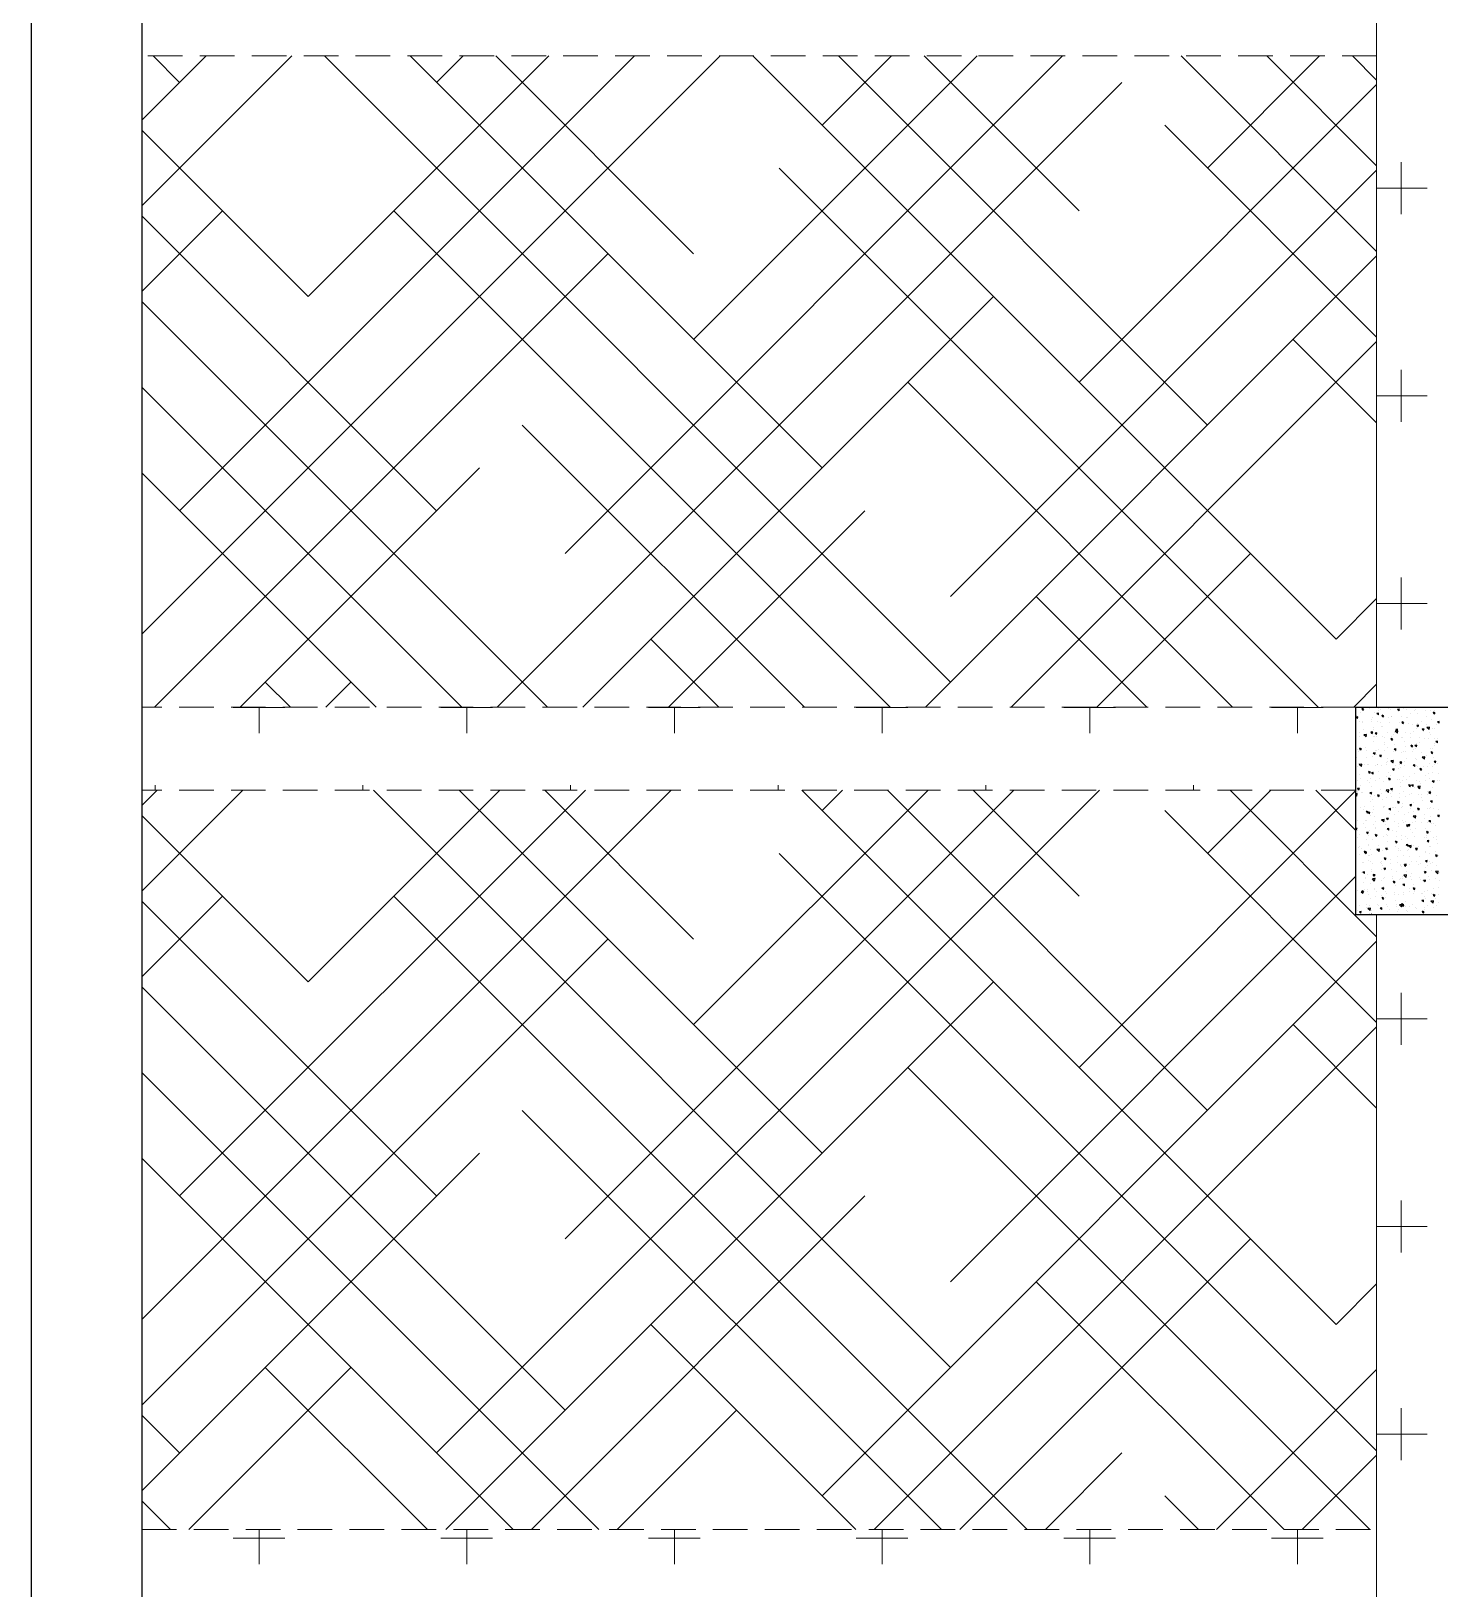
# Model space of a CAD drawing. Header units: millimetres. Extents: x 331487 to 517269, y 198509 to 399936.
# Drawn here: x 382806 to 387893, y 376660 to 382285 of the extents above; entities that cross this region are included whole.
import ezdxf

# ---------------------------------------------------------------- set-up
doc = ezdxf.new("R2010")
doc.units = ezdxf.units.MM
doc.header["$MEASUREMENT"] = 0
doc.linetypes.add('DASHED', pattern=[0.75, 0.5, -0.25])
doc.linetypes.add('DASHED2', pattern=[0.375, 0.25, -0.125])
doc.layers.add('9th_Sunk', color=251, linetype='DASHED', lineweight=5)
doc.layers.add('BEAM', color=1, linetype='Continuous', lineweight=5)
doc.layers.add('COLUMN', color=6, linetype='Continuous')

msp = doc.modelspace()

# ---------------------------------------------------------------- linework, layer by layer
at = {"layer": '9th_Sunk', "linetype": 'Continuous'}
for p, q in [((383205.7, 381963.9), (383437.4, 382195.7)), ((383205.7, 381654.6), (383746.8, 382195.7)), ((383205.7, 380107.8), (385293.6, 382195.7)), ((383342, 382100.2), (383246.5, 382195.7)), ((383342, 380553.4), (384984.2, 382195.7)), ((383806, 381326.8), (384674.9, 382195.7)), ((386126.2, 379934.7), (383865.2, 382195.7)), ((385662.2, 380708.1), (384174.6, 382195.7)), ((384270.1, 382100.2), (384365.5, 382195.7)), ((385198.1, 381481.5), (384484, 382195.7)), ((384734.1, 380398.8), (386531, 382195.7)), ((385198.1, 381172.1), (386221.7, 382195.7)), ((387518.3, 380089.4), (385412, 382195.7)), ((385662.2, 381945.5), (385912.3, 382195.7)), ((387054.3, 380862.8), (385721.4, 382195.7)), ((386590.2, 381636.2), (386030.7, 382195.7)), ((387665.1, 381489.4), (386958.8, 382195.7)), ((387054.3, 381790.9), (387459.1, 382195.7)), ((387665.1, 381798.7), (387268.2, 382195.7)), ((387665.1, 382108.1), (387577.5, 382195.7)), ((384488.7, 379844), (386744.9, 382100.2)), ((386590.2, 381017.5), (387665.1, 382092.4)), ((383806, 381326.8), (383205.7, 381927.2)), ((387665.1, 381180), (386899.6, 381945.5)), ((387454.3, 379844), (385507.5, 381790.9)), ((386126.2, 380244.1), (387665.1, 381783)), ((383205.7, 381345.2), (383496.7, 381636.2)), ((384270.1, 380553.4), (383205.7, 381617.8)), ((385907.5, 379844), (384115.4, 381636.2)), ((383251.3, 379844), (384888.8, 381481.5)), ((386035.5, 379844), (387665.1, 381473.6)), ((384670.1, 379844), (383205.7, 381308.5)), ((384798.1, 379844), (386280.9, 381326.8)), ((386344.9, 379844), (387665.1, 381164.3)), ((387665.1, 380870.7), (387363.6, 381172.1)), ((384360.7, 379844), (383205.7, 380999.1)), ((387145, 379844), (385971.5, 381017.5)), ((385598.2, 379844), (384579.4, 380862.8)), ((384051.4, 379844), (383205.7, 380689.7)), ((383560.7, 379844), (384424.7, 380708.1)), ((385107.4, 379844), (385816.8, 380553.4)), ((386654.2, 379844), (387209, 380398.8)), ((386835.6, 379844), (386435.6, 380244.1)), ((387518.3, 380089.4), (387665.1, 380236.2)), ((385288.8, 379844), (385043.5, 380089.4)), ((383742, 379844), (383651.3, 379934.7)), ((383870, 379844), (383960.7, 379934.7)), ((387582.3, 379844), (387665.1, 379926.8)), ((383205.7, 379489), (383260.7, 379544)), ((383205.7, 379179.7), (383570, 379544)), ((383205.7, 377632.9), (385116.8, 379544)), ((383342, 378078.6), (384807.4, 379544)), ((383806, 378852), (384498.1, 379544)), ((386126.2, 377459.8), (384042, 379544)), ((384270.1, 377150.5), (386663.6, 379544)), ((385662.2, 378233.2), (384351.4, 379544)), ((385198.1, 379006.6), (384660.7, 379544)), ((384734.1, 377923.9), (386354.2, 379544)), ((385198.1, 378697.3), (386044.9, 379544)), ((387518.3, 377614.5), (385588.8, 379544)), ((385662.2, 379470.7), (385735.5, 379544)), ((387054.3, 378387.9), (385898.2, 379544)), ((386590.2, 379161.3), (386207.5, 379544)), ((386590.2, 378542.6), (387590.1, 379542.5)), ((387054.3, 379316), (387282.3, 379544)), ((387665.1, 379014.5), (387135.6, 379544)), ((387590.1, 379398.9), (387445, 379544)), ((383806, 378852), (383205.7, 379452.3)), ((387665.1, 378705.1), (386899.6, 379470.7)), ((387665.1, 377158.4), (385507.5, 379316)), ((386126.2, 377769.2), (387590.1, 379233.1)), ((383205.7, 378870.3), (383496.7, 379161.3)), ((384270.1, 378078.6), (383205.7, 379142.9)), ((386402.7, 376874), (384115.4, 379161.3)), ((383205.7, 377323.5), (384888.8, 379006.6)), ((385662.2, 376995.8), (387665.1, 378998.8)), ((384734.1, 377305.2), (383205.7, 378833.6)), ((384303, 376874), (386280.9, 378852)), ((385849.8, 376874), (387665.1, 378689.4)), ((387665.1, 378395.8), (387363.6, 378697.3)), ((384855.9, 376874), (383205.7, 378524.2)), ((387640.1, 376874), (385971.5, 378542.6)), ((386093.3, 376874), (384579.4, 378387.9)), ((383205.7, 377014.2), (384424.7, 378233.2)), ((384546.5, 376874), (383205.7, 378214.9)), ((384612.3, 376874), (385816.8, 378078.6)), ((386159.1, 376874), (387209, 377923.9)), ((387330.7, 376874), (386435.6, 377769.2)), ((387518.3, 377614.5), (387665.1, 377761.3)), ((385783.9, 376874), (385043.5, 377614.5)), ((383374.9, 376874), (383960.7, 377459.8)), ((384237.1, 376874), (383651.3, 377459.8)), ((387087.2, 376874), (387665.1, 377452)), ((383342, 377150.5), (383205.7, 377286.8)), ((384921.7, 376874), (385352.8, 377305.2)), ((386468.5, 376874), (386744.9, 377150.5)), ((387396.6, 376874), (387665.1, 377142.6)), ((383309.1, 376874), (383205.7, 376977.4)), ((387021.4, 376874), (386899.6, 376995.8))]:
    msp.add_line(p, q, dxfattribs=at)
at = {"layer": 'BEAM', "ltscale": 750}
for p, q in [((387665.1, 382425.7), (387665.1, 379844)), ((387665.1, 379094), (387665.1, 376874)), ((387665.1, 376874), (387665.1, 373974))]:
    msp.add_line(p, q, dxfattribs=at)
at = {"layer": 'BEAM', "linetype": 'DASHED2', "ltscale": 500}
for p, q in [((387665.1, 382195.7), (383205.7, 382195.7)), ((387590.1, 379844), (383205.7, 379844)), ((387590.1, 379544), (383205.7, 379544)), ((383205.7, 376874), (387665.1, 376874))]:
    msp.add_line(p, q, dxfattribs=at)
at = {"layer": 'BEAM', "color": 253, "linetype": 'Continuous', "ltscale": 750}
for p, q in [((387753.6, 381624.5), (387753.6, 381812)), ((387665.1, 381718.2), (387847.3, 381718.2)), ((387753.6, 380874.5), (387753.6, 381062)), ((387665.1, 380968.2), (387847.3, 380968.2)), ((387753.6, 380124.5), (387753.6, 380312)), ((387665.1, 380218.2), (387847.3, 380218.2)), ((383534.8, 379843.2), (383722.3, 379843.2)), ((383628.6, 379749.5), (383628.6, 379844)), ((384284.8, 379843.2), (384472.3, 379843.2)), ((384378.6, 379749.5), (384378.6, 379844)), ((385034.8, 379843.2), (385222.3, 379843.2)), ((385128.6, 379749.5), (385128.6, 379844)), ((385784.8, 379843.2), (385972.3, 379843.2)), ((385878.6, 379749.5), (385878.6, 379844)), ((386534.8, 379843.2), (386722.3, 379843.2)), ((386628.6, 379749.5), (386628.6, 379844)), ((387284.8, 379843.2), (387472.3, 379843.2)), ((387378.6, 379749.5), (387378.6, 379844)), ((383253.6, 379544), (383253.6, 379562)), ((384003.6, 379544), (384003.6, 379562)), ((384753.6, 379544), (384753.6, 379562)), ((385503.6, 379544), (385503.6, 379562)), ((386253.6, 379544), (386253.6, 379562)), ((387003.6, 379544), (387003.6, 379562)), ((387753.6, 378624.5), (387753.6, 378812)), ((387665.1, 378718.2), (387847.3, 378718.2)), ((387753.6, 377874.5), (387753.6, 378062)), ((387665.1, 377968.2), (387847.3, 377968.2)), ((387753.6, 377124.5), (387753.6, 377312)), ((387665.1, 377218.2), (387847.3, 377218.2)), ((383534.8, 376843.2), (383722.3, 376843.2)), ((383628.6, 376749.5), (383628.6, 376874)), ((384284.8, 376843.2), (384472.3, 376843.2)), ((384378.6, 376749.5), (384378.6, 376874)), ((385034.8, 376843.2), (385222.3, 376843.2)), ((385128.6, 376749.5), (385128.6, 376874)), ((385784.8, 376843.2), (385972.3, 376843.2)), ((385878.6, 376749.5), (385878.6, 376874)), ((386534.8, 376843.2), (386722.3, 376843.2)), ((386628.6, 376749.5), (386628.6, 376874)), ((387284.8, 376843.2), (387472.3, 376843.2)), ((387378.6, 376749.5), (387378.6, 376874))]:
    msp.add_line(p, q, dxfattribs=at)
at = {"layer": 'COLUMN'}
for p, q in [((382805.7, 395451.5), (382805.7, 362605.5)), ((383205.7, 395051.5), (383205.7, 362995.9)), ((387590.1, 379094), (387590.1, 379844)), ((387590.1, 379844), (388040.1, 379844)), ((388040.1, 379094), (387590.1, 379094))]:
    msp.add_line(p, q, dxfattribs=at)
at = {"layer": 'COLUMN', "color": 2, "linetype": 'Continuous'}
for p, q in [((387591.7, 379812.1), (387591.7, 379812.1)), ((387606.9, 379842.1), (387606.9, 379842.1)), ((387607.8, 379825.7), (387607.8, 379825.7)), ((387615.2, 379832.2), (387612.5, 379839.2)), ((387618.6, 379837.1), (387612.5, 379839.2)), ((387615.2, 379832.2), (387618.6, 379837.1)), ((387640.1, 379840.8), (387640.1, 379840.8)), ((387643.1, 379843), (387642, 379844)), ((387643.1, 379843), (387643.3, 379844)), ((387657.3, 379825.3), (387657.3, 379825.3)), ((387671.7, 379822.7), (387665.5, 379821.5)), ((387671.2, 379816.7), (387665.5, 379821.5)), ((387671.2, 379816.7), (387671.7, 379822.7)), ((387673.3, 379832), (387673.3, 379832)), ((387673.4, 379839.6), (387673.4, 379839.6)), ((387678.4, 379836.2), (387678.4, 379836.2)), ((387687.7, 379807.8), (387685, 379814.8)), ((387691.1, 379812.8), (387685, 379814.8)), ((387687.7, 379807.8), (387691.1, 379812.8)), ((387706.7, 379838.4), (387706.7, 379838.4)), ((387714.6, 379834.9), (387714.6, 379834.9)), ((387718.4, 379811.8), (387718.4, 379811.8)), ((387740, 379837.2), (387740, 379837.2)), ((387747, 379836.6), (387740.7, 379835.4)), ((387746.4, 379830.6), (387740.7, 379835.4)), ((387746.4, 379830.6), (387746.9, 379836.6)), ((387761.5, 379839.3), (387761.5, 379839.3)), ((387773.3, 379836), (387773.3, 379836)), ((387788.5, 379820.2), (387788.5, 379820.2)), ((387800, 379831.7), (387800, 379831.7)), ((387800.5, 379843.2), (387800.2, 379844)), ((387800.5, 379843.2), (387801.1, 379844)), ((387806.6, 379834.8), (387806.6, 379834.8)), ((387812.3, 379819.4), (387812.3, 379819.4)), ((387839.9, 379833.5), (387839.9, 379833.5)), ((387845, 379811.5), (387845, 379811.5)), ((387859, 379830.7), (387859, 379830.7)), ((387873, 379818.9), (387870.3, 379825.9)), ((387876.4, 379823.8), (387870.3, 379825.9)), ((387873, 379818.9), (387876.4, 379823.8)), ((387873.2, 379832.3), (387873.2, 379832.3)), ((387876.9, 379821), (387876.9, 379821)), ((387596.5, 379808.8), (387590.2, 379807.6)), ((387596, 379802.8), (387590.2, 379807.6)), ((387596, 379802.8), (387596.5, 379808.8)), ((387604, 379791.4), (387604, 379791.4)), ((387612.8, 379787.8), (387612.8, 379787.8)), ((387613.3, 379791.6), (387613.3, 379791.6)), ((387616.1, 379762.8), (387616.1, 379762.8)), ((387647.5, 379748.1), (387644.8, 379755.1)), ((387650.8, 379753.1), (387644.8, 379755.1)), ((387646.5, 379790.3), (387646.5, 379790.3)), ((387647.3, 379799.4), (387647.3, 379799.4)), ((387651.4, 379808), (387651.4, 379808)), ((387652.3, 379761.5), (387652.3, 379761.5)), ((387655.1, 379771.9), (387655.1, 379771.9)), ((387668.5, 379793), (387668.5, 379793)), ((387679.8, 379789.1), (387679.8, 379789.1)), ((387683.4, 379773.6), (387683.4, 379773.6)), ((387686.7, 379773.1), (387686.7, 379773.1)), ((387708.2, 379805.4), (387708.2, 379805.4)), ((387713.1, 379787.9), (387713.1, 379787.9)), ((387717.9, 379809.9), (387717.9, 379809.9)), ((387741.9, 379758.4), (387732.4, 379757.3)), ((387740.5, 379749.5), (387732.4, 379757.3)), ((387740.7, 379764.8), (387734.4, 379763.7)), ((387740.1, 379758.8), (387734.4, 379763.7)), ((387740.1, 379758.8), (387740.7, 379764.8)), ((387740.5, 379749.5), (387741.9, 379758.4)), ((387746.4, 379786.7), (387746.4, 379786.7)), ((387754, 379808.6), (387754, 379808.6)), ((387757.3, 379783.6), (387757.3, 379783.6)), ((387760.2, 379783.5), (387757.6, 379790.5)), ((387763.6, 379788.5), (387757.6, 379790.5)), ((387759.3, 379785.9), (387759.3, 379785.9)), ((387760.2, 379783.5), (387763.6, 379788.5)), ((387772.7, 379807), (387772.7, 379807)), ((387778, 379807.7), (387778, 379807.7)), ((387779.7, 379785.5), (387779.7, 379785.5)), ((387793.4, 379782.3), (387793.4, 379782.3)), ((387796.7, 379757.3), (387796.7, 379757.3)), ((387815.9, 379778.7), (387809.6, 379777.5)), ((387815.4, 379772.7), (387809.6, 379777.5)), ((387810, 379773.3), (387810, 379773.3)), ((387810.1, 379766.1), (387810.1, 379766.1)), ((387813, 379784.3), (387813, 379784.3)), ((387815.4, 379772.7), (387815.9, 379778.7)), ((387827.9, 379793.9), (387827.9, 379793.9)), ((387832.8, 379759.2), (387830.1, 379766.2)), ((387836.1, 379764.1), (387830.1, 379766.2)), ((387832.8, 379759.2), (387836.1, 379764.1)), ((387832.9, 379756), (387832.9, 379756)), ((387846.3, 379783), (387846.3, 379783)), ((387855.9, 379771.7), (387846.4, 379770.6)), ((387854.5, 379762.8), (387846.4, 379770.6)), ((387854.5, 379762.8), (387855.9, 379771.7)), ((387863.4, 379800), (387863.4, 379800)), ((387867.3, 379767.6), (387867.3, 379767.6)), ((387874.6, 379767.7), (387874.6, 379767.7)), ((387879.6, 379781.8), (387879.6, 379781.8)), ((387891.1, 379792.6), (387884.8, 379791.4)), ((387890.6, 379786.6), (387884.8, 379791.4)), ((387890.6, 379786.6), (387891.1, 379792.6)), ((387590.1, 379736), (387590.2, 379737.1)), ((387590.2, 379737.1), (387590.1, 379737.1)), ((387601.7, 379753.8), (387601.7, 379753.8)), ((387601.7, 379738), (387601.7, 379738)), ((387627.9, 379745.2), (387618.5, 379744.1)), ((387626.6, 379736.3), (387618.5, 379744)), ((387620.3, 379740.2), (387620.3, 379740.2)), ((387624.4, 379699.6), (387624.4, 379699.6)), ((387626.6, 379736.3), (387627.9, 379745.2)), ((387647.5, 379748.1), (387650.8, 379753.1)), ((387652.8, 379718.6), (387652.8, 379718.6)), ((387653.6, 379739), (387653.6, 379739)), ((387655.6, 379736.5), (387655.6, 379736.5)), ((387665.5, 379751), (387659.2, 379749.8)), ((387664.9, 379745), (387659.2, 379749.8)), ((387661.4, 379749.7), (387661.4, 379749.7)), ((387664.9, 379745), (387665.5, 379751)), ((387666.2, 379739.6), (387666.2, 379739.6)), ((387686.9, 379737.8), (387686.9, 379737.8)), ((387691.7, 379735.2), (387691.7, 379735.2)), ((387693.4, 379715.3), (387693.4, 379715.3)), ((387695, 379710.2), (387695, 379710.2)), ((387705.9, 379752), (387705.9, 379752)), ((387720, 379723.8), (387717.3, 379730.8)), ((387723.3, 379728.8), (387717.3, 379730.8)), ((387720, 379723.8), (387723.3, 379728.8)), ((387720.2, 379736.6), (387720.2, 379736.6)), ((387726.2, 379746.8), (387726.2, 379746.8)), ((387728.4, 379753.5), (387728.4, 379753.5)), ((387731.2, 379708.9), (387731.2, 379708.9)), ((387753.5, 379735.3), (387753.5, 379735.3)), ((387757, 379732.6), (387757, 379732.6)), ((387765.6, 379720.4), (387765.6, 379720.4)), ((387768.2, 379700.3), (387768.2, 379700.3)), ((387770.4, 379753.6), (387770.4, 379753.6)), ((387786.7, 379734.1), (387786.7, 379734.1)), ((387788, 379749.4), (387788, 379749.4)), ((387792.5, 379699.5), (387789.8, 379706.5)), ((387795.9, 379704.5), (387789.8, 379706.5)), ((387792.5, 379699.5), (387795.9, 379704.5)), ((387809.1, 379701), (387803.3, 379705.8)), ((387809.6, 379707), (387803.4, 379705.8)), ((387807.8, 379712.7), (387807.8, 379712.7)), ((387809.1, 379701), (387809.6, 379707)), ((387820, 379732.9), (387820, 379732.9)), ((387820, 379715), (387820, 379715)), ((387836.2, 379731), (387836.2, 379731)), ((387853.3, 379731.7), (387853.3, 379731.7)), ((387855, 379753.2), (387855, 379753.2)), ((387861.2, 379746.6), (387861.2, 379746.6)), ((387872.3, 379729.7), (387872.3, 379729.7)), ((387872.4, 379714.3), (387872.4, 379714.3)), ((387875.6, 379704.7), (387875.6, 379704.7)), ((387884.8, 379720.8), (387878.6, 379719.7)), ((387884.3, 379714.9), (387878.6, 379719.7)), ((387884.3, 379714.9), (387884.8, 379720.9)), ((387886.6, 379730.5), (387886.6, 379730.5)), ((387593.3, 379663), (387593.3, 379663)), ((387594.5, 379689.5), (387594.5, 379689.5)), ((387599.5, 379684.6), (387599.5, 379684.6)), ((387607.2, 379688.5), (387604.5, 379695.5)), ((387610.6, 379693.4), (387604.5, 379695.5)), ((387607.2, 379688.5), (387610.6, 379693.4)), ((387611.7, 379695.5), (387611.7, 379695.5)), ((387627.8, 379688.3), (387627.8, 379688.3)), ((387629.4, 379661.7), (387629.4, 379661.7)), ((387650.6, 379665.2), (387650.6, 379665.2)), ((387659.2, 379679.2), (387652.9, 379678.1)), ((387658.7, 379673.2), (387652.9, 379678.1)), ((387658.7, 379673.2), (387659.2, 379679.2)), ((387661.1, 379687.1), (387661.1, 379687.1)), ((387663.9, 379673.3), (387663.9, 379673.3)), ((387664, 379686.3), (387664, 379686.3)), ((387671.4, 379691.4), (387671.4, 379691.4)), ((387679.7, 379664.1), (387677, 379671.1)), ((387683.1, 379669.1), (387677, 379671.1)), ((387679.7, 379664.1), (387683.1, 379669.1)), ((387694.4, 379685.8), (387694.4, 379685.8)), ((387701.4, 379645.3), (387701.4, 379645.3)), ((387703.3, 379647), (387703.3, 379647)), ((387703.4, 379657), (387703.4, 379657)), ((387703.6, 379698.7), (387703.6, 379698.7)), ((387725.4, 379651.7), (387715.9, 379650.6)), ((387724, 379642.8), (387715.9, 379650.6)), ((387724, 379642.8), (387725.4, 379651.7)), ((387727.7, 379684.6), (387727.7, 379684.6)), ((387734.4, 379693.1), (387728.1, 379691.9)), ((387733.9, 379687.1), (387728.1, 379691.9)), ((387733.9, 379687.1), (387734.4, 379693.1)), ((387734.5, 379683.8), (387734.5, 379683.8)), ((387738.4, 379695.2), (387738.4, 379695.2)), ((387752.2, 379639.8), (387749.6, 379646.8)), ((387755.6, 379644.8), (387749.6, 379646.8)), ((387752.2, 379639.8), (387755.6, 379644.8)), ((387754.7, 379679.2), (387754.7, 379679.2)), ((387761, 379683.4), (387761, 379683.4)), ((387765.9, 379646.9), (387765.9, 379646.9)), ((387770.6, 379682.6), (387770.6, 379682.6)), ((387773.9, 379657.5), (387773.9, 379657.5)), ((387794.2, 379682.2), (387794.2, 379682.2)), ((387798, 379691.1), (387798, 379691.1)), ((387805.1, 379694.1), (387805.1, 379694.1)), ((387805.6, 379659.3), (387805.6, 379659.3)), ((387810, 379656.3), (387810, 379656.3)), ((387827.5, 379681), (387827.5, 379681)), ((387839.3, 379665), (387829.8, 379663.9)), ((387838, 379656), (387829.8, 379663.8)), ((387830, 379656.7), (387830, 379656.7)), ((387837.9, 379656.1), (387839.3, 379665)), ((387844.5, 379667.8), (387844.5, 379667.8)), ((387858.9, 379693.2), (387858.9, 379693.2)), ((387860.8, 379679.8), (387860.8, 379679.8)), ((387865, 379675.2), (387862.3, 379682.2)), ((387868.4, 379680.1), (387862.3, 379682.1)), ((387865, 379694.9), (387865, 379694.9)), ((387865, 379675.2), (387868.4, 379680.1)), ((387870.1, 379660.9), (387870.1, 379660.9)), ((387878.6, 379649.1), (387872.3, 379648)), ((387878, 379643.1), (387872.3, 379648)), ((387878, 379643.1), (387878.6, 379649.1)), ((387597.2, 379631.3), (387597.2, 379631.3)), ((387600.9, 379639), (387600.9, 379639)), ((387601.6, 379599.9), (387601.6, 379599.9)), ((387611.4, 379638.4), (387601.9, 379637.3)), ((387610, 379629.5), (387601.9, 379637.3)), ((387608, 379587.6), (387608, 379587.6)), ((387610, 379629.5), (387611.4, 379638.4)), ((387621.8, 379637.2), (387621.8, 379637.2)), ((387632.7, 379636.7), (387632.7, 379636.7)), ((387634.2, 379637.8), (387634.2, 379637.8)), ((387639.5, 379604.4), (387636.8, 379611.4)), ((387642.8, 379609.4), (387636.8, 379611.4)), ((387639.5, 379604.4), (387642.8, 379609.4)), ((387641.2, 379586.4), (387641.2, 379586.4)), ((387652.9, 379607.5), (387646.6, 379606.3)), ((387652.4, 379601.5), (387646.6, 379606.3)), ((387648.3, 379611.8), (387648.3, 379611.8)), ((387652.4, 379601.5), (387652.9, 379607.5)), ((387661.7, 379632.9), (387661.7, 379632.9)), ((387667.5, 379636.5), (387667.5, 379636.5)), ((387668.9, 379635.4), (387668.9, 379635.4)), ((387672.2, 379610.4), (387672.2, 379610.4)), ((387681.4, 379633), (387681.4, 379633)), ((387699.1, 379591.9), (387699.1, 379591.9)), ((387700.8, 379635.3), (387700.8, 379635.3)), ((387708.3, 379609.1), (387708.3, 379609.1)), ((387712, 379580.1), (387709.3, 379587.1)), ((387715.3, 379585.1), (387709.3, 379587.1)), ((387713.4, 379598.7), (387713.4, 379598.7)), ((387728.1, 379621.4), (387721.9, 379620.2)), ((387727.6, 379615.4), (387721.9, 379620.2)), ((387727.6, 379615.4), (387728.1, 379621.4)), ((387734.1, 379634.1), (387734.1, 379634.1)), ((387742.8, 379620.7), (387742.8, 379620.7)), ((387748.4, 379636.9), (387748.4, 379636.9)), ((387752.5, 379625.8), (387752.5, 379625.8)), ((387763.7, 379593.5), (387763.7, 379593.5)), ((387767.4, 379632.9), (387767.4, 379632.9)), ((387782.2, 379594.4), (387782.2, 379594.4)), ((387803.3, 379635.2), (387797.1, 379634.1)), ((387802.8, 379629.3), (387797.1, 379634.1)), ((387800.6, 379631.7), (387800.6, 379631.7)), ((387802.8, 379629.3), (387803.3, 379635.3)), ((387803.3, 379605.9), (387803.3, 379605.9)), ((387808.1, 379632.7), (387808.1, 379632.7)), ((387813.3, 379631.2), (387813.3, 379631.2)), ((387824.8, 379615.5), (387822.1, 379622.5)), ((387828.1, 379620.4), (387822.1, 379622.5)), ((387824.8, 379615.5), (387828.1, 379620.4)), ((387833.9, 379630.5), (387833.9, 379630.5)), ((387840, 379598.4), (387840, 379598.4)), ((387849.5, 379630), (387849.5, 379630)), ((387852.8, 379604.9), (387852.8, 379604.9)), ((387854.4, 379586.4), (387854.4, 379586.4)), ((387856.7, 379639.8), (387856.7, 379639.8)), ((387867.2, 379629.2), (387867.2, 379629.2)), ((387867.8, 379607.5), (387867.8, 379607.5)), ((387875, 379636.6), (387875, 379636.6)), ((387883.9, 379641.5), (387883.9, 379641.5)), ((387888.9, 379603.7), (387888.9, 379603.7)), ((387594.8, 379531.7), (387590.1, 379531.2)), ((387593.5, 379522.8), (387594.8, 379531.7)), ((387594.9, 379577.9), (387594.9, 379577.9)), ((387599.2, 379544.7), (387596.5, 379551.7)), ((387602.6, 379549.7), (387596.5, 379551.7)), ((387596.8, 379540.7), (387596.8, 379540.7)), ((387599.2, 379544.7), (387602.6, 379549.7)), ((387606.6, 379562), (387606.6, 379562)), ((387609.9, 379537), (387609.9, 379537)), ((387615.5, 379535.7), (387615.5, 379535.7)), ((387631.8, 379578.8), (387631.8, 379578.8)), ((387646.6, 379535.8), (387640.4, 379534.6)), ((387646.1, 379529.8), (387640.4, 379534.6)), ((387641, 379573.6), (387641, 379573.6)), ((387646, 379558.4), (387646, 379558.4)), ((387646, 379535.7), (387646, 379535.7)), ((387646.1, 379529.8), (387646.6, 379535.8)), ((387648.7, 379534.5), (387648.7, 379534.5)), ((387659.5, 379579.5), (387659.5, 379579.5)), ((387674.5, 379585.2), (387674.5, 379585.2)), ((387680.5, 379547.2), (387680.5, 379547.2)), ((387682, 379533.3), (387682, 379533.3)), ((387691.4, 379574.7), (387691.4, 379574.7)), ((387696.9, 379538.5), (387696.9, 379538.5)), ((387708.8, 379545), (387699.3, 379543.9)), ((387707.4, 379536.1), (387699.3, 379543.9)), ((387707.4, 379536.1), (387708.8, 379545)), ((387707.8, 379584), (387707.8, 379584)), ((387711.6, 379584.1), (387711.6, 379584.1)), ((387712, 379580.1), (387715.3, 379585.1)), ((387715.3, 379532), (387715.3, 379532)), ((387721.9, 379549.6), (387715.6, 379548.5)), ((387721.3, 379543.7), (387715.6, 379548.5)), ((387721.3, 379543.7), (387721.8, 379549.6)), ((387723.4, 379540.4), (387723.4, 379540.4)), ((387741.1, 379582.8), (387741.1, 379582.8)), ((387747.8, 379582.8), (387747.8, 379582.8)), ((387748.6, 379530.8), (387748.6, 379530.8)), ((387750.2, 379572.4), (387750.2, 379572.4)), ((387751.1, 379557.8), (387751.1, 379557.8)), ((387758.4, 379578.6), (387758.4, 379578.6)), ((387761.4, 379540.1), (387761.4, 379540.1)), ((387774.4, 379581.5), (387774.4, 379581.5)), ((387784.5, 379555.8), (387781.8, 379562.8)), ((387787.9, 379560.7), (387781.8, 379562.8)), ((387784.5, 379555.8), (387787.8, 379560.7)), ((387787.2, 379556.5), (387787.2, 379556.5)), ((387790.5, 379531.5), (387790.5, 379531.5)), ((387797.1, 379563.5), (387790.8, 379562.4)), ((387796.5, 379557.5), (387790.8, 379562.4)), ((387796.5, 379557.5), (387797.1, 379563.5)), ((387801.1, 379552.5), (387801.1, 379552.5)), ((387807.7, 379580.3), (387807.7, 379580.3)), ((387822.8, 379558.2), (387813.3, 379557.1)), ((387821.4, 379549.3), (387813.3, 379557.1)), ((387818.1, 379574.4), (387818.1, 379574.4)), ((387821.4, 379549.3), (387822.8, 379558.2)), ((387821.7, 379568.1), (387821.7, 379568.1)), ((387826.6, 379530.2), (387826.6, 379530.2)), ((387841, 379579.1), (387841, 379579.1)), ((387850, 379540.1), (387850, 379540.1)), ((387852.2, 379533), (387852.2, 379533)), ((387857, 379531.4), (387854.3, 379538.4)), ((387860.4, 379536.4), (387854.3, 379538.4)), ((387857, 379531.4), (387860.4, 379536.4)), ((387861.1, 379541.8), (387861.1, 379541.8)), ((387865.6, 379554.1), (387865.6, 379554.1)), ((387872.3, 379577.4), (387866, 379576.2)), ((387871.8, 379571.4), (387866, 379576.2)), ((387871.8, 379571.4), (387872.3, 379577.4)), ((387874.3, 379577.9), (387874.3, 379577.9)), ((387885, 379578.3), (387885, 379578.3)), ((387892.2, 379578.6), (387892.2, 379578.6)), ((387593.5, 379522.8), (387590.1, 379526)), ((387592.7, 379524.5), (387592.7, 379524.5)), ((387606.8, 379482.3), (387606.8, 379482.3)), ((387618.2, 379473.8), (387618.2, 379473.8)), ((387621.9, 379485.2), (387621.9, 379485.2)), ((387641.8, 379520.5), (387641.8, 379520.5)), ((387643.8, 379505), (387643.8, 379505)), ((387649.3, 379510.6), (387649.3, 379510.6)), ((387655.1, 379484), (387655.1, 379484)), ((387657.2, 379526.1), (387657.2, 379526.1)), ((387671.7, 379520.4), (387669, 379527.4)), ((387675.1, 379525.4), (387669, 379527.4)), ((387671.7, 379520.4), (387675.1, 379525.4)), ((387685.5, 379509.4), (387685.5, 379509.4)), ((387688.4, 379482.7), (387688.4, 379482.7)), ((387688.8, 379484.3), (387688.8, 379484.3)), ((387694.6, 379485.1), (387694.6, 379485.1)), ((387701.4, 379516.4), (387701.4, 379516.4)), ((387715.6, 379477.9), (387709.3, 379476.8)), ((387715, 379471.9), (387709.3, 379476.8)), ((387715, 379471.9), (387715.6, 379477.9)), ((387719.9, 379520.9), (387719.9, 379520.9)), ((387721.7, 379481.5), (387721.7, 379481.5)), ((387724.9, 379483.1), (387724.9, 379483.1)), ((387733.4, 379482), (387733.4, 379482)), ((387744.2, 379496.1), (387741.5, 379503.1)), ((387747.6, 379501.1), (387741.5, 379503.1)), ((387744.2, 379496.1), (387747.6, 379501.1)), ((387748, 379519), (387748, 379519)), ((387755, 379480.3), (387755, 379480.3)), ((387759.1, 379486.7), (387759.1, 379486.7)), ((387759.4, 379494.6), (387759.4, 379494.6)), ((387768.4, 379520.2), (387768.4, 379520.2)), ((387781.9, 379529.6), (387781.9, 379529.6)), ((387790.8, 379491.8), (387784.5, 379490.6)), ((387790.3, 379485.8), (387784.5, 379490.6)), ((387788.3, 379479.1), (387788.3, 379479.1)), ((387790.3, 379485.8), (387790.8, 379491.8)), ((387798.8, 379499.1), (387798.8, 379499.1)), ((387816.7, 379471.7), (387814.1, 379478.7)), ((387820.1, 379476.7), (387814.1, 379478.7)), ((387815.2, 379528.4), (387815.2, 379528.4)), ((387816.7, 379471.7), (387820.1, 379476.7)), ((387821.6, 379477.9), (387821.6, 379477.9)), ((387828.1, 379516.1), (387828.1, 379516.1)), ((387829.9, 379505.2), (387829.9, 379505.2)), ((387848.5, 379527.2), (387848.5, 379527.2)), ((387849.9, 379479.7), (387849.9, 379479.7)), ((387854.9, 379476.7), (387854.9, 379476.7)), ((387866, 379505.7), (387859.7, 379504.5)), ((387865.5, 379499.7), (387859.7, 379504.5)), ((387860, 379481.7), (387860, 379481.7)), ((387863.3, 379500.8), (387863.3, 379500.8)), ((387865.5, 379499.7), (387866, 379505.7)), ((387866.1, 379503.9), (387866.1, 379503.9)), ((387869.4, 379478.9), (387869.4, 379478.9)), ((387881.8, 379526), (387881.8, 379526)), ((387888.2, 379475.5), (387888.2, 379475.5)), ((387590.4, 379471.1), (387590.4, 379471.1)), ((387595.6, 379435.1), (387595.6, 379435.1)), ((387616.8, 379424), (387616.8, 379424)), ((387623.2, 379435.9), (387623.2, 379435.9)), ((387631.5, 379460.7), (387628.8, 379467.7)), ((387634.8, 379465.7), (387628.8, 379467.7)), ((387628.9, 379433.8), (387628.9, 379433.8)), ((387631.5, 379460.7), (387634.8, 379465.7)), ((387640.4, 379464), (387634.1, 379462.9)), ((387639.8, 379458.1), (387634.1, 379462.9)), ((387639.8, 379458.1), (387640.4, 379464)), ((387641.5, 379451.6), (387641.5, 379451.6)), ((387651.8, 379462.2), (387651.8, 379462.2)), ((387652.7, 379419.3), (387652.7, 379419.3)), ((387655, 379472.7), (387655, 379472.7)), ((387657.6, 379447.5), (387657.6, 379447.5)), ((387662.2, 379432.6), (387662.2, 379432.6)), ((387692.3, 379438.2), (387682.8, 379437.1)), ((387690.9, 379429.3), (387682.8, 379437.1)), ((387690.9, 379429.4), (387692.3, 379438.2)), ((387692.4, 379431.7), (387692.4, 379431.7)), ((387695.5, 379431.4), (387695.5, 379431.4)), ((387697.1, 379421.2), (387697.1, 379421.2)), ((387704, 379436.4), (387701.3, 379443.4)), ((387707.3, 379441.4), (387701.3, 379443.4)), ((387704, 379436.4), (387707.3, 379441.4)), ((387711.5, 379458.1), (387711.5, 379458.1)), ((387728.2, 379458), (387728.2, 379458)), ((387728.8, 379430.2), (387728.8, 379430.2)), ((387743.4, 379423.7), (387743.4, 379423.7)), ((387745.7, 379465.7), (387745.7, 379465.7)), ((387756.9, 379433.4), (387756.9, 379433.4)), ((387762.1, 379429), (387762.1, 379429)), ((387764.4, 379456.8), (387764.4, 379456.8)), ((387767.6, 379431.7), (387767.6, 379431.7)), ((387776.5, 379412.1), (387773.8, 379419.1)), ((387779.8, 379417), (387773.8, 379419.1)), ((387784, 379414.1), (387778.2, 379418.9)), ((387784.5, 379420.1), (387778.3, 379418.9)), ((387778.4, 379461.9), (387778.4, 379461.9)), ((387784, 379414.1), (387784.5, 379420.1)), ((387795.3, 379427.8), (387795.3, 379427.8)), ((387796.5, 379445.8), (387796.5, 379445.8)), ((387806.2, 379451.5), (387796.7, 379450.4)), ((387804.9, 379442.6), (387796.7, 379450.4)), ((387798.8, 379468.3), (387798.8, 379468.3)), ((387803.8, 379430.4), (387803.8, 379430.4)), ((387804.8, 379442.6), (387806.2, 379451.5)), ((387828.6, 379426.5), (387828.6, 379426.5)), ((387838.1, 379457.8), (387838.1, 379457.8)), ((387838.2, 379442), (387838.2, 379442)), ((387847.6, 379426.3), (387847.6, 379426.3)), ((387859.7, 379433.9), (387853.5, 379432.8)), ((387859.2, 379428), (387853.5, 379432.8)), ((387859.2, 379428), (387859.7, 379433.9)), ((387861.1, 379447.4), (387861.1, 379447.4)), ((387861.9, 379425.3), (387861.9, 379425.3)), ((387870, 379423.4), (387870, 379423.4)), ((387889.3, 379447.4), (387886.6, 379454.4)), ((387892.6, 379452.4), (387886.6, 379454.4)), ((387889.3, 379447.4), (387892.6, 379452.4)), ((387594.5, 379406), (387590.1, 379407.5)), ((387591.2, 379401), (387590.1, 379403.8)), ((387591.2, 379401), (387594.5, 379406)), ((387594.8, 379400.1), (387594.8, 379400.1)), ((387595.4, 379374), (387595.4, 379374)), ((387603.1, 379383.1), (387603.1, 379383.1)), ((387626.5, 379410.9), (387626.5, 379410.9)), ((387626.8, 379365.7), (387626.8, 379365.7)), ((387634.1, 379392.3), (387627.8, 379391.2)), ((387633.6, 379386.3), (387627.8, 379391.2)), ((387633.6, 379386.3), (387634.1, 379392.3)), ((387636.4, 379381.9), (387636.4, 379381.9)), ((387639.3, 379398.3), (387639.3, 379398.3)), ((387650.5, 379366), (387650.5, 379366)), ((387663.7, 379376.7), (387661, 379383.7)), ((387667.1, 379381.7), (387661, 379383.7)), ((387661.8, 379403.9), (387661.8, 379403.9)), ((387662.6, 379409.6), (387662.6, 379409.6)), ((387663.7, 379376.7), (387667.1, 379381.7)), ((387665.9, 379384.6), (387665.9, 379384.6)), ((387669.7, 379380.7), (387669.7, 379380.7)), ((387690.1, 379378.4), (387690.1, 379378.4)), ((387702.1, 379383.3), (387702.1, 379383.3)), ((387709.3, 379406.2), (387703, 379405)), ((387708.8, 379400.2), (387703, 379405)), ((387703, 379379.5), (387703, 379379.5)), ((387708.8, 379400.2), (387709.3, 379406.2)), ((387721.5, 379399.8), (387721.5, 379399.8)), ((387736.3, 379378.2), (387736.3, 379378.2)), ((387736.5, 379394.9), (387736.5, 379394.9)), ((387743.5, 379412.3), (387743.5, 379412.3)), ((387753.4, 379365.4), (387753.4, 379365.4)), ((387754.6, 379380), (387754.6, 379380)), ((387769.5, 379377), (387769.5, 379377)), ((387776, 379368.6), (387776, 379368.6)), ((387776.5, 379412.1), (387779.8, 379417)), ((387788.4, 379403.6), (387788.4, 379403.6)), ((387794.3, 379392.4), (387794.3, 379392.4)), ((387802.8, 379375.8), (387802.8, 379375.8)), ((387807.1, 379405.4), (387807.1, 379405.4)), ((387836.1, 379374.6), (387836.1, 379374.6)), ((387843.2, 379404.1), (387843.2, 379404.1)), ((387845.4, 379372.9), (387845.4, 379372.9)), ((387849, 379387.7), (387846.3, 379394.7)), ((387852.4, 379392.7), (387846.3, 379394.7)), ((387846.5, 379379.1), (387846.5, 379379.1)), ((387853.5, 379362.2), (387847.2, 379361.1)), ((387848.1, 379399.5), (387848.1, 379399.5)), ((387849, 379387.7), (387852.4, 379392.7)), ((387852.9, 379356.2), (387853.5, 379362.2)), ((387858.8, 379394), (387858.8, 379394)), ((387869.4, 379373.4), (387869.4, 379373.4)), ((387877.7, 379415.7), (387877.7, 379415.7)), ((387880.1, 379365.1), (387880.1, 379365.1)), ((387882.7, 379377.8), (387882.7, 379377.8)), ((387600.3, 379336.2), (387600.3, 379336.2)), ((387603.6, 379311.1), (387603.6, 379311.1)), ((387604.8, 379341.7), (387604.8, 379341.7)), ((387609.5, 379332.6), (387609.5, 379332.6)), ((387623.4, 379317), (387620.8, 379324)), ((387626.8, 379322), (387620.8, 379324)), ((387627.8, 379320.6), (387621.5, 379319.4)), ((387627.3, 379314.6), (387621.5, 379319.4)), ((387623.4, 379317), (387626.8, 379322)), ((387627.3, 379314.6), (387627.8, 379320.6)), ((387634.8, 379347.7), (387634.8, 379347.7)), ((387636.8, 379307.4), (387636.8, 379307.4)), ((387637, 379344.9), (387637, 379344.9)), ((387639.8, 379309.9), (387639.8, 379309.9)), ((387642.8, 379331.4), (387642.8, 379331.4)), ((387648.2, 379312.6), (387648.2, 379312.6)), ((387675.7, 379331.5), (387666.2, 379330.4)), ((387674.3, 379322.6), (387666.2, 379330.4)), ((387671.8, 379345.6), (387671.8, 379345.6)), ((387674.2, 379321.4), (387674.2, 379321.4)), ((387674.3, 379322.6), (387675.7, 379331.5)), ((387676.1, 379330.2), (387676.1, 379330.2)), ((387687.9, 379325), (387687.9, 379325)), ((387703, 379334.5), (387696.8, 379333.3)), ((387702.5, 379328.5), (387696.8, 379333.3)), ((387702.5, 379328.5), (387703, 379334.5)), ((387705.4, 379358.3), (387705.4, 379358.3)), ((387709.4, 379329), (387709.4, 379329)), ((387731.5, 379341.4), (387731.5, 379341.4)), ((387736.2, 379352.4), (387733.5, 379359.4)), ((387739.6, 379357.3), (387733.5, 379359.4)), ((387736.2, 379352.4), (387739.6, 379357.3)), ((387739, 379305.5), (387739, 379305.5)), ((387741.2, 379358.9), (387741.2, 379358.9)), ((387741.5, 379357), (387741.5, 379357)), ((387742.7, 379327.7), (387742.7, 379327.7)), ((387744.8, 379332), (387744.8, 379332)), ((387752.4, 379326.6), (387752.4, 379326.6)), ((387763.4, 379307.1), (387763.4, 379307.1)), ((387778.2, 379348.3), (387772, 379347.2)), ((387777.7, 379342.4), (387772, 379347.2)), ((387776, 379326.5), (387776, 379326.5)), ((387777.7, 379342.4), (387778.2, 379348.3)), ((387789.7, 379344.8), (387780.2, 379343.7)), ((387788.3, 379335.9), (387780.2, 379343.7)), ((387780.9, 379330.7), (387780.9, 379330.7)), ((387784.2, 379305.7), (387784.2, 379305.7)), ((387788.3, 379335.9), (387789.7, 379344.8)), ((387792, 379339), (387792, 379339)), ((387798.4, 379345.3), (387798.4, 379345.3)), ((387808.7, 379328), (387806.1, 379335)), ((387812.1, 379333), (387806.1, 379335)), ((387808.7, 379328), (387812.1, 379333)), ((387809.2, 379325.3), (387809.2, 379325.3)), ((387815.4, 379342.3), (387815.4, 379342.3)), ((387842.5, 379324.1), (387842.5, 379324.1)), ((387843.1, 379319.5), (387843.1, 379319.5)), ((387852.9, 379356.2), (387847.2, 379361.1)), ((387854.8, 379316), (387854.8, 379316)), ((387856.6, 379340.6), (387856.6, 379340.6)), ((387858.1, 379341.1), (387858.1, 379341.1)), ((387875.8, 379322.9), (387875.8, 379322.9)), ((387881.3, 379303.7), (387878.6, 379310.7)), ((387884.6, 379308.7), (387878.6, 379310.7)), ((387881.3, 379303.7), (387884.6, 379308.7)), ((387886, 379352.8), (387886, 379352.8)), ((387890.1, 379306.8), (387890.1, 379306.8)), ((387614.9, 379283.4), (387614.9, 379283.4)), ((387621.5, 379248.9), (387615.3, 379247.7)), ((387616.5, 379281.3), (387616.5, 379281.3)), ((387621, 379242.9), (387621.5, 379248.9)), ((387634.8, 379291.5), (387634.8, 379291.5)), ((387643.1, 379284.8), (387643.1, 379284.8)), ((387645.9, 379259.2), (387645.9, 379259.2)), ((387646.8, 379249.1), (387646.8, 379249.1)), ((387649.8, 379280), (387649.8, 379280)), ((387679.2, 379283.6), (387679.2, 379283.6)), ((387681.8, 379287.3), (387681.8, 379287.3)), ((387682.5, 379258.5), (387682.5, 379258.5)), ((387683.1, 379278.8), (387683.1, 379278.8)), ((387685.6, 379271.6), (387685.6, 379271.6)), ((387696.8, 379262.7), (387690.5, 379261.6)), ((387696.2, 379256.8), (387690.5, 379261.6)), ((387696, 379292.7), (387693.3, 379299.7)), ((387699.3, 379297.6), (387693.3, 379299.7)), ((387696, 379292.7), (387699.3, 379297.6)), ((387696.2, 379256.8), (387696.7, 379262.7)), ((387713.7, 379295.1), (387713.7, 379295.1)), ((387716.4, 379277.6), (387716.4, 379277.6)), ((387718.7, 379257.2), (387718.7, 379257.2)), ((387736.7, 379252.1), (387736.7, 379252.1)), ((387741.5, 379283.1), (387741.5, 379283.1)), ((387749.7, 379276.4), (387749.7, 379276.4)), ((387750.1, 379273.2), (387750.1, 379273.2)), ((387753.1, 379268.8), (387753.1, 379268.8)), ((387772, 379276.6), (387765.7, 379275.5)), ((387771.4, 379270.6), (387765.7, 379275.5)), ((387768.5, 379268.3), (387765.8, 379275.3)), ((387771.8, 379273.3), (387765.8, 379275.3)), ((387768.5, 379268.3), (387771.8, 379273.3)), ((387771.4, 379270.6), (387772, 379276.6)), ((387773.5, 379248.8), (387773.5, 379248.8)), ((387783, 379275.2), (387783, 379275.2)), ((387789.8, 379285.6), (387789.8, 379285.6)), ((387808.4, 379287), (387808.4, 379287)), ((387816.3, 379274), (387816.3, 379274)), ((387820.4, 379304.4), (387820.4, 379304.4)), ((387823.7, 379279.4), (387823.7, 379279.4)), ((387841, 379244), (387838.3, 379251)), ((387844.3, 379249), (387838.3, 379251)), ((387847.2, 379290.5), (387840.9, 379289.3)), ((387846.7, 379284.5), (387840.9, 379289.3)), ((387840.9, 379266.1), (387840.9, 379266.1)), ((387841, 379244), (387844.3, 379249)), ((387846.7, 379284.5), (387847.2, 379290.5)), ((387849.6, 379272.7), (387849.6, 379272.7)), ((387854.3, 379287.2), (387854.3, 379287.2)), ((387859.8, 379278.1), (387859.8, 379278.1)), ((387863.1, 379253), (387863.1, 379253)), ((387868.1, 379282.8), (387868.1, 379282.8)), ((387887.1, 379251.3), (387877.6, 379250.2)), ((387885.7, 379242.4), (387877.6, 379250.2)), ((387882.9, 379271.5), (387882.9, 379271.5)), ((387885.7, 379242.4), (387887.1, 379251.3)), ((387590.8, 379230.5), (387590.8, 379230.5)), ((387611.9, 379248), (387611.9, 379248)), ((387621, 379242.9), (387615.3, 379247.7)), ((387616.9, 379210.1), (387616.9, 379210.1)), ((387624, 379229.3), (387624, 379229.3)), ((387624.9, 379225.1), (387624.9, 379225.1)), ((387632.5, 379238.1), (387632.5, 379238.1)), ((387643.7, 379205.8), (387643.7, 379205.8)), ((387659.2, 379224.8), (387649.7, 379223.7)), ((387657.8, 379215.9), (387649.7, 379223.7)), ((387651.4, 379221.7), (387651.4, 379221.7)), ((387655.7, 379233), (387653, 379240)), ((387659.1, 379238), (387653, 379240)), ((387655.7, 379233), (387659.1, 379238)), ((387657.3, 379228.1), (387657.3, 379228.1)), ((387657.8, 379215.9), (387659.2, 379224.8)), ((387683.3, 379218.2), (387683.3, 379218.2)), ((387690.6, 379226.9), (387690.6, 379226.9)), ((387690.8, 379195.4), (387690.8, 379195.4)), ((387691.8, 379228.9), (387691.8, 379228.9)), ((387722, 379232.2), (387722, 379232.2)), ((387723.9, 379225.7), (387723.9, 379225.7)), ((387728.2, 379208.7), (387725.5, 379215.7)), ((387731.6, 379213.6), (387725.5, 379215.7)), ((387728.2, 379208.7), (387731.6, 379213.6)), ((387734.4, 379198.7), (387734.4, 379198.7)), ((387747.9, 379219.8), (387747.9, 379219.8)), ((387751.5, 379224.8), (387751.5, 379224.8)), ((387757.2, 379224.5), (387757.2, 379224.5)), ((387758.1, 379230.9), (387758.1, 379230.9)), ((387765.7, 379204.9), (387759.4, 379203.7)), ((387765.2, 379198.9), (387759.4, 379203.7)), ((387761.4, 379205.9), (387761.4, 379205.9)), ((387773.1, 379238.1), (387763.6, 379237)), ((387771.8, 379229.2), (387763.6, 379236.9)), ((387765.2, 379198.9), (387765.7, 379204.9)), ((387771.7, 379229.2), (387773.1, 379238.1)), ((387787.5, 379232.2), (387787.5, 379232.2)), ((387790.5, 379223.2), (387790.5, 379223.2)), ((387792.6, 379242.5), (387792.6, 379242.5)), ((387797.5, 379204.6), (387797.5, 379204.6)), ((387818.5, 379228.6), (387818.5, 379228.6)), ((387823.8, 379222), (387823.8, 379222)), ((387832, 379216.2), (387832, 379216.2)), ((387840.9, 379218.8), (387834.6, 379217.6)), ((387840.4, 379212.8), (387834.6, 379217.6)), ((387838.6, 379212.8), (387838.6, 379212.8)), ((387840.4, 379212.8), (387840.9, 379218.8)), ((387852.1, 379233.8), (387852.1, 379233.8)), ((387857.1, 379220.8), (387857.1, 379220.8)), ((387878.1, 379224.5), (387878.1, 379224.5)), ((387889.5, 379192.9), (387889.5, 379192.9)), ((387890.4, 379219.6), (387890.4, 379219.6)), ((387891.7, 379246.2), (387891.7, 379246.2)), ((387597.2, 379180), (387597.2, 379180)), ((387615.3, 379177.1), (387609, 379176)), ((387614.7, 379171.2), (387609, 379176)), ((387615.4, 379173.3), (387612.7, 379180.3)), ((387618.8, 379178.3), (387612.8, 379180.3)), ((387614.7, 379171.2), (387615.3, 379177.1)), ((387615.4, 379173.3), (387618.8, 379178.3)), ((387620.2, 379185.1), (387620.2, 379185.1)), ((387630.3, 379184.7), (387630.3, 379184.7)), ((387630.4, 379178.8), (387630.4, 379178.8)), ((387634.9, 379166.8), (387634.9, 379166.8)), ((387641.4, 379152.4), (387641.4, 379152.4)), ((387656.4, 379183.8), (387656.4, 379183.8)), ((387656.8, 379190.7), (387656.8, 379190.7)), ((387659.7, 379158.8), (387659.7, 379158.8)), ((387663.7, 379177.6), (387663.7, 379177.6)), ((387681.1, 379164.8), (387681.1, 379164.8)), ((387690.5, 379191), (387684.2, 379189.9)), ((387689.9, 379185), (387684.2, 379189.9)), ((387688, 379149), (387685.3, 379156)), ((387691.3, 379153.9), (387685.3, 379156)), ((387688, 379149), (387691.3, 379153.9)), ((387689.9, 379185), (387690.5, 379191)), ((387695.8, 379157.5), (387695.8, 379157.5)), ((387697, 379176.4), (387697, 379176.4)), ((387701.8, 379170.6), (387701.8, 379170.6)), ((387730.3, 379175.2), (387730.3, 379175.2)), ((387730.3, 379169.1), (387730.3, 379169.1)), ((387732.2, 379145.4), (387732.2, 379145.4)), ((387745.6, 379166.4), (387745.6, 379166.4)), ((387761.5, 379166.5), (387761.5, 379166.5)), ((387763.6, 379173.9), (387763.6, 379173.9)), ((387769.7, 379142.8), (387769.7, 379142.8)), ((387783.5, 379190.4), (387783.5, 379190.4)), ((387785.3, 379178.8), (387785.3, 379178.8)), ((387796.9, 379172.7), (387796.9, 379172.7)), ((387800.7, 379184.3), (387798, 379191.3)), ((387804.1, 379189.3), (387798, 379191.3)), ((387800.7, 379184.3), (387804.1, 379189.3)), ((387800.8, 379179.6), (387800.8, 379179.6)), ((387834.6, 379147), (387828.4, 379145.9)), ((387834.1, 379141.1), (387828.4, 379145.9)), ((387828.5, 379170.3), (387828.5, 379170.3)), ((387830.2, 379171.5), (387830.2, 379171.5)), ((387834.1, 379141.1), (387834.6, 379147)), ((387836.4, 379159.4), (387836.4, 379159.4)), ((387837, 379178.3), (387837, 379178.3)), ((387840.3, 379153.3), (387840.3, 379153.3)), ((387849.8, 379180.5), (387849.8, 379180.5)), ((387870.5, 379144.6), (387861, 379143.5)), ((387869.2, 379135.7), (387861, 379143.5)), ((387863.5, 379170.3), (387863.5, 379170.3)), ((387869.2, 379135.7), (387870.5, 379144.6)), ((387873.2, 379160), (387870.6, 379167)), ((387876.6, 379165), (387870.6, 379167)), ((387871.4, 379189.9), (387871.4, 379189.9)), ((387873.2, 379160), (387876.6, 379165)), ((387876.4, 379152), (387876.4, 379152)), ((387887.2, 379139.5), (387887.2, 379139.5)), ((387888.1, 379166.2), (387888.1, 379166.2)), ((387594.1, 379110.3), (387594.1, 379110.3)), ((387609, 379105.4), (387602.7, 379104.3)), ((387608.5, 379099.4), (387602.7, 379104.3)), ((387604.2, 379128.7), (387604.2, 379128.7)), ((387608.5, 379099.4), (387609, 379105.4)), ((387628, 379131.3), (387628, 379131.3)), ((387628.5, 379121.9), (387628.5, 379121.9)), ((387642.6, 379118.1), (387633.1, 379117)), ((387641.2, 379109.2), (387633.1, 379117)), ((387637.5, 379127.5), (387637.5, 379127.5)), ((387639.2, 379099), (387639.2, 379099)), ((387641.2, 379109.2), (387642.6, 379118.1)), ((387644.9, 379108.5), (387644.9, 379108.5)), ((387645.9, 379094), (387645, 379096.3)), ((387651, 379094.2), (387645, 379096.3)), ((387650.9, 379094), (387651, 379094.2)), ((387666.8, 379132.4), (387666.8, 379132.4)), ((387668, 379095.6), (387668, 379095.6)), ((387670.8, 379126.3), (387670.8, 379126.3)), ((387684.2, 379119.3), (387677.9, 379118.1)), ((387683.7, 379113.3), (387677.9, 379118.1)), ((387678.8, 379111.5), (387678.8, 379111.5)), ((387683.7, 379113.3), (387684.2, 379119.3)), ((387699.1, 379132.5), (387699.1, 379132.5)), ((387704.1, 379125), (387704.1, 379125)), ((387711.8, 379112.3), (387711.8, 379112.3)), ((387735.3, 379131.2), (387735.3, 379131.2)), ((387737.4, 379123.8), (387737.4, 379123.8)), ((387738.6, 379106.1), (387738.6, 379106.1)), ((387743.4, 379113.1), (387743.4, 379113.1)), ((387756.6, 379131.3), (387747.1, 379130.2)), ((387755.2, 379122.4), (387747.1, 379130.2)), ((387758.9, 379127.2), (387753.1, 379132)), ((387759.4, 379133.2), (387753.2, 379132)), ((387755.2, 379122.4), (387756.6, 379131.3)), ((387760.5, 379124.6), (387757.8, 379131.6)), ((387763.8, 379129.6), (387757.8, 379131.6)), ((387758.9, 379127.2), (387759.4, 379133.2)), ((387760.5, 379124.6), (387763.8, 379129.6)), ((387770.6, 379122.6), (387770.6, 379122.6)), ((387771.5, 379108.2), (387771.5, 379108.2)), ((387774.7, 379104.9), (387774.7, 379104.9)), ((387783, 379125.5), (387783, 379125.5)), ((387793.5, 379132.1), (387793.5, 379132.1)), ((387803.9, 379121.4), (387803.9, 379121.4)), ((387809.2, 379116.4), (387809.2, 379116.4)), ((387833, 379100.3), (387830.3, 379107.3)), ((387836.3, 379105.3), (387830.3, 379107.3)), ((387833, 379100.3), (387836.3, 379105.3)), ((387834.1, 379106), (387834.1, 379106)), ((387837.2, 379120.2), (387837.2, 379120.2)), ((387838.5, 379112), (387838.5, 379112)), ((387847.5, 379127.1), (387847.5, 379127.1)), ((387870.5, 379119), (387870.5, 379119)), ((387879.7, 379127), (387879.7, 379127))]:
    msp.add_line(p, q, dxfattribs=at)

doc.saveas('drawing.dxf')
